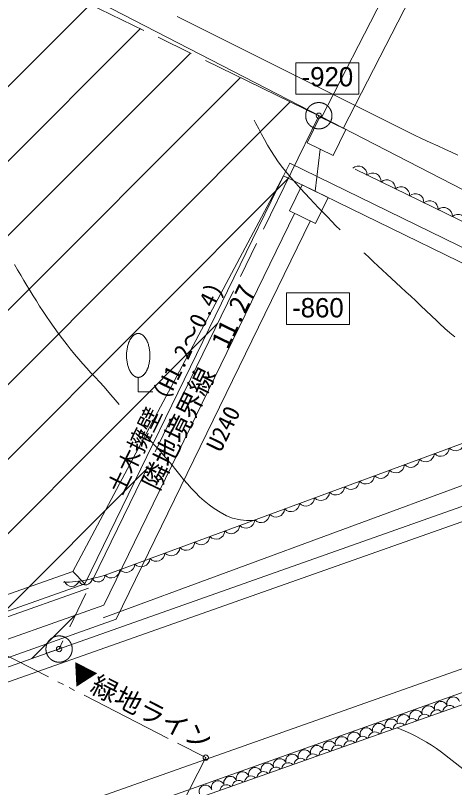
# Model space of a CAD drawing. Units: millimetres at full size, sheet at 1:200; details may follow other scales. Extents: x -40000 to 40000, y -27700 to 27700.
# Drawn here: x 12288 to 20638, y -8238 to 6428 of the extents above; entities that cross this region are included whole.
import ezdxf
from ezdxf.enums import TextEntityAlignment as Align

# ---------------------------------------------------------------- set-up
doc = ezdxf.new("R2010")
doc.units = ezdxf.units.MM
doc.header["$LTSCALE"] = 200
doc.header["$PDMODE"] = 32
doc.header["$PDSIZE"] = 100
doc.linetypes.add('CHAIN', pattern=[18.5, 12, -1.5, 3.5, -1.5])
doc.linetypes.add('DOUBLE_CHAIN2', pattern=[12.8, 9, -1, 0.6, -0.6, 0.6, -1])
for name, color, linetype, lineweight in [('0-0_通り芯', 33, 'Continuous', 18), ('0-3_外構１', 134, 'Continuous', 9), ('0-5_計画レベル', 134, 'Continuous', 9), ('0-9_雨水ルート', 134, 'Continuous', 9), ('C-0_Layer192', 8, 'Continuous', 18), ('C-C_寸法', 5, 'Continuous', 13), ('C-D_文字', 1, 'Continuous', 18)]:
    doc.layers.add(name, color=color, linetype=linetype, lineweight=lineweight)
doc.styles.add('HGｺﾞｼｯｸM', font='')
doc.styles.add('ＭＳ ゴシック', font='')
doc.styles.get('HGｺﾞｼｯｸM').set_extended_font_data('HGｺﾞｼｯｸM')
doc.styles.get('ＭＳ ゴシック').set_extended_font_data('MS Gothic')

msp = doc.modelspace()

# ---------------------------------------------------------------- linework, layer by layer
at = {"layer": '0-0_通り芯'}
for p, q in [((18115.8, 4499.1), (19837.8, 7856.2)), ((18519.3, 4283.5), (20251.6, 7655.1)), ((18074.1, 4500.7), (17832.9, 4006.3)), ((18568.4, 4259.5), (18074.1, 4500.7)), ((18327.3, 3765.2), (18568.4, 4259.5)), ((17832.9, 4006.3), (18327.3, 3765.2)), ((17985.6, 3088.4), (18080.1, 3885.8)), ((17506.6, 3623.2), (17387.9, 3379.9)), ((17506.6, 3623.2), (23397.9, 749.5)), ((17387.9, 3379.9), (17477.8, 3336.1)), ((17387.9, 3379.9), (23278.4, 506.6)), ((17738.4, 3208.9), (17497.3, 2714.6)), ((18232.8, 2967.8), (17738.4, 3208.9)), ((17991.6, 2473.5), (18232.8, 2967.8)), ((17497.3, 2714.6), (17991.6, 2473.5)), ((17892.8, 2521.7), (14204.2, -5040.1)), ((23068.5, -2089.9), (6057.6, -8097.5)), ((23153.8, -2346.9), (6875.4, -8095.8)), ((13377, -4133.9), (11263, -4880.5)), ((13377, -4133.9), (13607.2, -4370.7)), ((13607.2, -4370.7), (11239.6, -5206.9)), ((13679.2, -4451.4), (11232.2, -5315.6)), ((14204.2, -5040.1), (11177.5, -6109))]:
    msp.add_line(p, q, dxfattribs=at)
for points in [[(3471.9, 12037.9), (21637.3, 2686.3), (27295.2, 499.8), (35544.3, -1243.4), (38584.9, -1455.6)], [(13377, -4133.9), (17387.9, 3379.9), (13607.2, -4370.7)], [(17596.2, 2666.4), (13966.9, -4774), (11202.2, -5750.3)]]:
    msp.add_lwpolyline(points, dxfattribs=at)
at = {"layer": '0-3_外構１'}
for points in [[(18462.9, 2354.1), (18382.2, 2434.4), (18301, 2516.2), (18219.3, 2599.5), (18136.8, 2684.6), (18053.5, 2771.6), (17969.3, 2860.7), (17883.9, 2952.2), (17797.3, 3046.2), (17709.4, 3142.9), (17619.9, 3242.6), (17528.9, 3345.3), (17454.8, 3429.8), (17365.7, 3537.6), (17285.2, 3645.3), (17212.3, 3752.6), (17145.4, 3859.4), (17083.5, 3965.4), (17025.1, 4070.5), (16968.9, 4174.5), (16913.7, 4277.1), (16858.2, 4378.2), (16825.1, 4436.4)], [(20640.8, 322.4), (20548.6, 400.9), (20453, 484.7), (20353, 575.7), (20301.1, 624.6), (20197, 723.6), (20095.3, 819.7), (19995.9, 913.2), (19898.6, 1004.2), (19803.3, 1093.1), (19709.8, 1179.9), (19618, 1264.9), (19527.9, 1348.4), (19439.1, 1430.4), (19351.6, 1511.3), (19265.3, 1591.2), (19180, 1670.3), (19095.6, 1748.9), (19011.9, 1827.1), (18928.7, 1905.1), (18912.8, 1920.2)], [(14262.3, -962.7), (14185.3, -871.7), (14102.4, -775.3), (14066, -733.5), (13973.2, -628.7), (13886.2, -532.8), (13803.8, -443.2), (13724.5, -357.6), (13647, -273.4), (13570, -188.3), (13492.1, -99.7), (13411.9, -5.2), (13328.1, 97.6), (13270.4, 170.9), (13183.5, 284.2), (13101.5, 394.1), (13023.9, 501), (12950.3, 605.2), (12880.1, 707.2), (12813, 807.5), (12748.5, 906.4), (12686.1, 1004.4), (12625.3, 1101.8), (12565.7, 1199.2), (12506.9, 1297), (12448.3, 1395.5), (12389.5, 1495.2), (12330, 1596.5), (12269.4, 1699.9)], [(16812.5, -3163.6), (16679.2, -3163.4), (16566.6, -3152), (16537.3, -3147), (16415.1, -3123.6), (16300.8, -3079.6), (16298.1, -3078.1), (16178.9, -3010.1), (16069.8, -2939.7), (15969.5, -2867), (15876.7, -2792.2), (15790.4, -2715), (15709.4, -2635.6), (15632.3, -2554), (15558.1, -2470.2), (15485.5, -2384.2), (15413.4, -2296), (15340.5, -2205.6), (15265.7, -2113.1), (15187.8, -2018.3), (15105.6, -1921.5), (15017.8, -1822.5), (14928.2, -1726.5), (14836.4, -1629.2), (14752, -1537.4), (14673.7, -1449.6), (14665.5, -1440.2)], [(20199.6, -7435), (20102.1, -7374.8), (20003, -7317.6), (19902.2, -7263.5), (19799.9, -7212.6), (19696, -7164.8), (19546.3, -7100.7)], [(26449.6, -8956.6), (21601.5, -8186.1), (21495.9, -8166.8), (21391.5, -8144.7), (21340, -8132.2), (21289, -8118.6), (21238.5, -8103.8), (21188.8, -8087.6), (21139.7, -8070), (21115.5, -8060.5), (21091.4, -8050.6), (21067.6, -8040.3), (21044, -8029.5), (21020.7, -8018.3), (20997.5, -8006.5), (20963.1, -7987.9), (20929.3, -7968.2), (20895.9, -7947.5), (20862.9, -7926), (20830.3, -7903.7), (20798, -7880.7), (20389.7, -7564.5), (20295.5, -7498.3), (20199.6, -7435)]]:
    msp.add_lwpolyline(points, dxfattribs=at)
at = {"layer": '0-5_計画レベル'}
for p, q in [((16336.4, 5919.9), (16339.5, 5923)), ((18744.7, 3505.4), (21678.2, 2082.7)), ((13959.1, -5015.3), (24256.5, -1217)), ((13991, -4204.1), (21107.1, -1579.3))]:
    msp.add_line(p, q, dxfattribs=at)
for points in [[(15361, 6407.9), (15500.2, 6336.9), (19864.2, 4160.8)], [(19864.2, 4160.8), (20024.6, 4087), (20175.7, 4017.6), (20318.2, 3952.1), (20453, 3890.3), (20580.6, 3831.8), (20701.8, 3776.3)], [(12444.1, -8927.5), (25029, -4483.4), (25752.1, -4217.9)], [(13202.1, -4334.1), (13318.9, -4333.5), (13431.2, -4326.4), (13542.7, -4312.4), (13657.1, -4291.5), (13778, -4263.5), (13908.9, -4228.1), (13991, -4204.1)]]:
    msp.add_lwpolyline(points, dxfattribs=at)
msp.add_lwpolyline([(32084.1, -2681.5), (32145.1, -2428.5), (31837.1, -2480.5), (30124.1, -3016.5), (25099, -4898.4), (12603.9, -9340.1), (12676.9, -9526.1), (25138, -5126.4), (30187.1, -3224.5), (31839.1, -2735.5)], close=True, dxfattribs=at)
for centre, radius, start, end in [((18808.7, 3404.2), 163.1, 356.88938, 131.36495), ((19079.4, 3273), 163.1, 356.88938, 131.36495), ((19350, 3141.7), 163.1, 356.88938, 131.36495), ((19620.7, 3010.4), 163.1, 356.88938, 131.36495), ((19891.4, 2879.2), 163.1, 356.88938, 131.36495), ((20162, 2747.9), 163.1, 356.88938, 131.36495), ((20432.7, 2616.6), 163.1, 356.88938, 131.36495), ((20703.3, 2485.4), 163.1, 356.88938, 131.36495), ((20657.6, -1675.7), 165.1, 223.45988, 357.03448), ((20088.3, -1885.7), 165.1, 223.45988, 357.03448), ((20373, -1780.7), 165.1, 223.45988, 357.03448), ((19803.7, -1990.7), 165.1, 223.45988, 357.03448), ((19519, -2095.7), 165.1, 223.45988, 357.03448), ((18949.8, -2305.7), 165.1, 223.45988, 357.03448), ((19234.4, -2200.7), 165.1, 223.45988, 357.03448), ((18665.1, -2410.7), 165.1, 223.45988, 357.03448), ((18095.8, -2620.7), 165.1, 223.45988, 357.03448), ((18380.5, -2515.7), 165.1, 223.45988, 357.03448), ((17811.2, -2725.7), 165.1, 223.45988, 357.03448), ((17526.5, -2830.7), 165.1, 223.45988, 357.03448), ((16957.3, -3040.7), 165.1, 223.45988, 357.03448), ((17241.9, -2935.7), 165.1, 223.45988, 357.03448), ((16672.6, -3145.6), 165.1, 223.45988, 357.03448), ((16103.3, -3355.6), 165.1, 223.45988, 357.03448), ((16388, -3250.6), 165.1, 223.45988, 357.03448), ((15818.7, -3460.6), 165.1, 223.45988, 357.03448), ((15534, -3565.6), 165.1, 223.45988, 357.03448), ((14964.8, -3775.6), 165.1, 223.45988, 357.03448), ((15249.4, -3670.6), 165.1, 223.45988, 357.03448), ((14680.1, -3880.6), 165.1, 223.45988, 357.03448), ((14110.8, -4090.6), 165.1, 223.45988, 357.03448), ((14395.5, -3985.6), 165.1, 223.45988, 357.03448), ((13861.3, -4203.7), 129.7, 206.26698, 359.79323), ((13359.7, -4270.2), 147.3, 198.53739, 341.07607), ((13615.3, -4260.6), 129.7, 206.26698, 359.79323), ((20219, -6650.3), 125, 19.56923, 27.00601), ((20454.5, -6566.5), 125, 192.13245, 199.56923), ((20614.2, -6642.5), 125, 19.56923, 199.56923), ((20454.5, -6566.5), 125, 19.56923, 27.00601), ((20690.1, -6482.8), 125, 192.13245, 199.56923), ((20143.1, -6809.9), 125, 19.56949, 199.56898), ((19983.4, -6734), 125, 19.56923, 27.00601), ((20219, -6650.3), 125, 192.13245, 199.56923), ((20378.6, -6726.2), 125, 19.56923, 199.56923), ((20538.3, -6802.1), 125, 42.39031, 176.50375), ((19671.9, -6977.4), 125, 19.56949, 199.56898), ((19512.3, -6901.5), 125, 19.56923, 27.00601), ((19747.9, -6817.8), 125, 192.13245, 199.56923), ((19907.5, -6893.7), 125, 19.56923, 199.56923), ((19747.9, -6817.8), 125, 19.56923, 27.00601), ((19983.4, -6734), 125, 192.13245, 199.56923), ((20067.1, -6969.6), 125, 42.92216, 175.97191), ((20302.7, -6885.8), 125, 42.65597, 176.23809), ((19200.8, -7144.9), 125, 19.56923, 199.56923), ((19041.2, -7069), 125, 19.56923, 27.00601), ((19276.7, -6985.2), 125, 192.13245, 199.56923), ((19436.4, -7061.1), 125, 19.56923, 199.56923), ((19276.7, -6985.2), 125, 19.56923, 27.00601), ((19512.3, -6901.5), 125, 192.13245, 199.56923), ((19596, -7137.1), 125, 43.45615, 175.43791), ((19831.6, -7053.3), 125, 43.18888, 175.70518), ((18570.1, -7236.4), 125, 19.56923, 27.00601), ((18805.6, -7152.7), 125, 192.13245, 199.56923), ((18965.3, -7228.6), 125, 19.56907, 199.5694), ((18805.6, -7152.7), 125, 19.56923, 27.00601), ((19041.2, -7069), 125, 192.13245, 199.56923), ((19124.9, -7304.5), 125, 43.99237, 174.90169), ((19360.5, -7220.8), 125, 43.72398, 175.17008), ((18494.1, -7396.1), 125, 19.56923, 199.56923), ((18334.5, -7320.2), 125, 19.56923, 27.00601), ((18570.1, -7236.4), 125, 192.13245, 199.56923), ((18729.7, -7312.4), 125, 19.56923, 199.56923), ((18889.4, -7388.3), 125, 44.26134, 174.63272), ((18023, -7563.6), 125, 19.56907, 199.5694), ((17863.4, -7487.7), 125, 19.56923, 27.00601), ((18098.9, -7403.9), 125, 192.13245, 199.56923), ((18258.6, -7479.8), 125, 19.56923, 199.56923), ((18098.9, -7403.9), 125, 19.56923, 27.00601), ((18334.5, -7320.2), 125, 192.13245, 199.56923), ((18418.2, -7555.7), 125, 44.80105, 174.09302), ((18653.8, -7472), 125, 44.5309, 174.36317), ((17551.9, -7731), 125, 19.56923, 199.56923), ((17392.3, -7655.1), 125, 19.56923, 27.00601), ((17627.8, -7571.4), 125, 192.13245, 199.56923), ((17787.5, -7647.3), 125, 19.56923, 199.56923), ((17627.8, -7571.4), 125, 19.56923, 27.00601), ((17863.4, -7487.7), 125, 192.13245, 199.56923), ((17947.1, -7723.2), 125, 45.34317, 173.55089), ((18182.7, -7639.5), 125, 45.0718, 173.82226), ((16921.1, -7822.6), 125, 19.56923, 27.00601), ((17156.7, -7738.9), 125, 192.13245, 199.56923), ((17316.3, -7814.8), 125, 19.56923, 199.56923), ((17156.7, -7738.9), 125, 19.56923, 27.00601), ((17392.3, -7655.1), 125, 192.13245, 199.56923), ((17476, -7890.7), 125, 45.88779, 173.00627), ((17711.6, -7806.9), 125, 45.61516, 173.2789), ((16845.2, -7982.2), 125, 19.56949, 199.56898), ((16685.6, -7906.3), 125, 19.56923, 27.00601), ((16921.1, -7822.6), 125, 192.13245, 199.56923), ((17080.8, -7898.5), 125, 19.56907, 199.5694), ((17240.4, -7974.4), 125, 46.16107, 172.73299), ((16374.1, -8149.7), 125, 19.56923, 199.56923), ((16214.5, -8073.8), 125, 19.56923, 27.00601), ((16450, -7990.1), 125, 192.13245, 199.56923), ((16609.7, -8066), 125, 19.56923, 199.56923), ((16450, -7990.1), 125, 19.56923, 27.00601), ((16685.6, -7906.3), 125, 192.13245, 199.56923), ((16769.3, -8141.9), 125, 46.70961, 172.18445), ((17004.9, -8058.2), 125, 46.43501, 172.45906), ((15903, -8317.2), 125, 19.56907, 199.5694), ((15743.3, -8241.3), 125, 19.56923, 27.00601), ((15978.9, -8157.5), 125, 192.13245, 199.56923), ((16138.5, -8233.5), 125, 19.56923, 199.56923), ((15978.9, -8157.5), 125, 19.56923, 27.00601), ((16214.5, -8073.8), 125, 192.13245, 199.56923), ((16298.2, -8309.4), 125, 47.26087, 171.6332), ((16533.8, -8225.6), 125, 46.98489, 171.90917)]:
    msp.add_arc(centre, radius, start, end, dxfattribs=at)
at = {"layer": '0-9_雨水ルート'}
for points in [[(14506.2, 324.7), (14501.4, 318.9), (14496.7, 313), (14492, 306.8), (14487.4, 300.3), (14482.9, 293.7), (14478.5, 286.8), (14474.2, 279.7), (14470, 272.3), (14465.9, 264.8), (14461.9, 257.1), (14458, 249.2), (14454.2, 241.1), (14450.5, 232.8), (14446.9, 224.4), (14443.5, 215.8), (14440.2, 207), (14437, 198.2), (14431, 180.1), (14425.6, 161.5), (14420.7, 142.7), (14416.4, 123.5), (14412.6, 104.2), (14409.4, 84.8), (14406.7, 65.3), (14404.5, 46), (14402.8, 26.7), (14401.7, 7.6), (14401, -11.3), (14400.8, -29.9), (14401, -48.5), (14401.7, -67.3), (14402.8, -86.4), (14404.5, -105.7), (14406.7, -125.1), (14409.4, -144.6), (14412.6, -164), (14416.4, -183.3), (14420.7, -202.4), (14425.6, -221.3)], [(14623, 386.9), (14620.6, 386.8), (14618.1, 386.8), (14615.6, 386.6), (14613.1, 386.5), (14610.6, 386.2), (14608.1, 385.9), (14605.6, 385.6), (14603.1, 385.2), (14600.5, 384.7), (14598, 384.2), (14595.4, 383.6), (14592.9, 383), (14590.3, 382.3), (14587.8, 381.6), (14585.2, 380.8), (14582.6, 379.9), (14580, 379), (14577.4, 378), (14574.8, 377), (14572.3, 375.8), (14569.7, 374.7), (14567.1, 373.4), (14564.5, 372.1), (14561.9, 370.8), (14559.3, 369.4), (14556.7, 367.9), (14554.1, 366.3), (14551.5, 364.7), (14548.9, 363), (14546.4, 361.3), (14543.8, 359.5), (14541.2, 357.6), (14536.1, 353.7), (14531, 349.5), (14526, 345), (14521, 340.3), (14516, 335.3), (14511.1, 330.1), (14506.2, 324.7)], [(14735, 330.1), (14730.1, 335.3), (14725.1, 340.3), (14720.1, 345), (14715.1, 349.5), (14710, 353.7), (14704.9, 357.6), (14702.3, 359.5), (14699.7, 361.3), (14697.1, 363), (14694.6, 364.7), (14692, 366.3), (14689.4, 367.9), (14686.8, 369.4), (14684.2, 370.8), (14681.6, 372.1), (14679, 373.4), (14676.4, 374.7), (14673.8, 375.8), (14671.2, 377), (14668.7, 378), (14666.1, 379), (14663.5, 379.9), (14660.9, 380.8), (14658.3, 381.6), (14655.8, 382.3), (14653.2, 383), (14650.7, 383.6), (14648.1, 384.2), (14645.6, 384.7), (14643, 385.2), (14640.5, 385.6), (14638, 385.9), (14635.5, 386.2), (14633, 386.5), (14630.5, 386.6), (14628, 386.8), (14625.5, 386.8), (14623, 386.9)], [(14825.4, -202.4), (14829.7, -183.3), (14833.5, -164), (14836.7, -144.6), (14839.4, -125.1), (14841.6, -105.7), (14843.3, -86.4), (14844.4, -67.3), (14845.1, -48.5), (14845.3, -29.9), (14845.1, -11.3), (14844.4, 7.6), (14843.3, 26.7), (14841.6, 46), (14839.4, 65.3), (14836.7, 84.8), (14833.5, 104.2), (14829.7, 123.5), (14825.4, 142.7), (14820.5, 161.5), (14815.1, 180.1), (14809.1, 198.2), (14805.9, 207), (14802.6, 215.8), (14799.2, 224.4), (14795.6, 232.8), (14791.9, 241.1), (14788.1, 249.2), (14784.2, 257.1), (14780.2, 264.8), (14776.1, 272.3), (14771.9, 279.7), (14767.6, 286.8), (14763.1, 293.7), (14758.6, 300.3), (14754.1, 306.8), (14749.4, 313), (14744.7, 318.9), (14739.9, 324.7), (14735, 330.1)], [(14425.6, -221.3), (14431, -239.8), (14437, -257.9), (14440.2, -266.8), (14443.5, -275.5), (14446.9, -284.1), (14450.5, -292.6), (14454.2, -300.8), (14458, -308.9), (14461.9, -316.9), (14465.9, -324.6), (14470, -332.1), (14474.2, -339.4), (14478.5, -346.5), (14482.9, -353.4), (14487.4, -360.1), (14492, -366.5), (14496.7, -372.7), (14501.4, -378.7), (14506.2, -384.4), (14511.1, -389.9), (14516, -395.1), (14521, -400.1), (14526, -404.8), (14531, -409.2), (14536.1, -413.4), (14541.2, -417.4), (14543.8, -419.3), (14546.4, -421.1), (14548.9, -422.8), (14551.5, -424.5), (14554.1, -426.1), (14556.7, -427.6), (14559.3, -429.1), (14561.9, -430.6), (14564.5, -431.9), (14567.1, -433.2), (14569.7, -434.4), (14572.3, -435.6), (14574.8, -436.7)], [(14673.8, -435.6), (14676.4, -434.4), (14679, -433.2), (14681.6, -431.9), (14684.2, -430.6), (14686.8, -429.1), (14689.4, -427.6), (14692, -426.1), (14694.6, -424.5), (14697.1, -422.8), (14699.7, -421.1), (14702.3, -419.3), (14704.9, -417.4), (14710, -413.4), (14715.1, -409.2), (14720.1, -404.8), (14725.1, -400.1), (14730.1, -395.1), (14735, -389.9), (14739.9, -384.4), (14744.7, -378.7), (14749.4, -372.7), (14754.1, -366.5), (14758.6, -360.1), (14763.1, -353.4), (14767.6, -346.5), (14771.9, -339.4), (14776.1, -332.1), (14780.2, -324.6), (14784.2, -316.9), (14788.1, -308.9), (14791.9, -300.8), (14795.6, -292.6), (14799.2, -284.1), (14802.6, -275.5), (14805.9, -266.8), (14809.1, -257.9), (14815.1, -239.8), (14820.5, -221.3), (14825.4, -202.4)], [(14574.8, -436.7), (14577.4, -437.8), (14580, -438.8), (14582.6, -439.7), (14585.2, -440.6), (14587.8, -441.4), (14590.3, -442.1), (14592.9, -442.8), (14595.4, -443.4), (14598, -444), (14600.5, -444.5), (14603.1, -445), (14605.6, -445.4), (14608.1, -445.7), (14610.6, -446), (14613.1, -446.2), (14615.6, -446.4), (14618.1, -446.5), (14620.6, -446.6), (14623, -446.6), (14625.5, -446.6), (14628, -446.5), (14630.5, -446.4), (14633, -446.2), (14635.5, -446), (14638, -445.7), (14640.5, -445.4), (14643, -445), (14645.6, -444.5), (14648.1, -444), (14650.7, -443.4), (14653.2, -442.8), (14655.8, -442.1), (14658.3, -441.4), (14660.9, -440.6), (14663.5, -439.7), (14666.1, -438.8), (14668.7, -437.8), (14671.2, -436.7), (14673.8, -435.6)], [(14623, -446.6), (14623, -724.5), (14900.9, -724.5)]]:
    msp.add_lwpolyline(points, dxfattribs=at)
at = {"layer": 'C-0_Layer192', "color": 1, "linetype": 'CHAIN'}
for p, q in [((18056.6, 4522.7), (-4412.7, 15483)), ((18056.6, 4522.7), (13116.7, -5604.5)), ((5889.1, -8157), (13116.7, -5604.5))]:
    msp.add_line(p, q, dxfattribs=at)
at = {"layer": 'C-0_Layer192'}
for p, q in [((1276.1, -5794.9), (13712.7, 6641.6)), ((2211.4, -6273.9), (14663.2, 6177.9)), ((3146.7, -6752.8), (15613.8, 5714.3)), ((4082, -7231.7), (16564.3, 5250.6)), ((5017.3, -7710.6), (17514.9, 4786.9)), ((6037.6, -8104.6), (17477.4, 3335.3)), ((8223.9, -7332.4), (16130.6, 574.3)), ((10410.3, -6560.3), (14783.8, -2186.7)), ((12596.6, -5788.2), (13437.1, -4947.7))]:
    msp.add_line(p, q, dxfattribs=at)
at = {"layer": 'C-0_Layer192', "color": 134, "linetype": 'DOUBLE_CHAIN2', "lineweight": 9}
msp.add_lwpolyline([(15194.3, -7304.2), (-1942.4, 1470.4), (-9370.1, 4546.2)], dxfattribs=at)
at = {"layer": 'C-0_Layer192', "color": 1, "linetype": 'CHAIN'}
for centre in [(18056.7, 4522.9), (13117.8, -5607.2)]:
    msp.add_circle(centre, 250, dxfattribs=at)
at = {"layer": 'C-0_Layer192', "color": 5}
msp.add_point((18056.7, 4522.9), dxfattribs=at)
at = {"layer": 'C-0_Layer192', "color": 1}
msp.add_point((13117.8, -5607.2), dxfattribs=at)
at = {"layer": 'C-C_寸法'}
for q in [(15372.3, -7395.4), (13627.6, -12119.3)]:
    msp.add_line((15906.4, -7668.8), q, dxfattribs=at)
msp.add_point((15906.4, -7668.8), dxfattribs=at)
at = {"layer": 'C-D_文字'}
for points in [[(17619.7, 4929.4), (18819.7, 4929.4), (18819.7, 5529.4), (17619.7, 5529.4)], [(17440.1, 558.1), (18640.1, 558.1), (18640.1, 1158.1), (17440.1, 1158.1)]]:
    msp.add_lwpolyline(points, close=True, dxfattribs=at)
msp.add_point((18056.7, 4522.9), dxfattribs=at)

# ---------------------------------------------------------------- texts
at = {"layer": '0-0_通り芯', "color": 7, "style": 'ＭＳ ゴシック'}
msp.add_text('US-24B+G T6', height=1.472, rotation=60.428, dxfattribs=at).set_placement((18194.9, 5749.9), align=Align.BOTTOM_LEFT)
at = {"layer": '0-0_通り芯', "color": 1, "style": 'ＭＳ ゴシック'}
for s, p in [('土木擁壁（H1.2～0.4)', (14401.6, -2742.3)), ('U240', (16278.7, -1927.8))]:
    msp.add_text(s, height=322.6, rotation=63.997, dxfattribs=at).set_placement(p, align=Align.BOTTOM_LEFT)
at = {"layer": '0-3_外構１', "color": 7, "style": 'ＭＳ ゴシック'}
for s, rotation, p in [('37', 315.673, (18468.9, 2378)), ('38', 310.321, (14268.6, -941))]:
    msp.add_text(s, height=2.03, rotation=rotation, dxfattribs=at).set_placement(p, align=Align.BOTTOM_LEFT)
at = {"layer": 'C-C_寸法', "color": 1, "style": 'ＭＳ ゴシック'}
msp.add_text('隣地境界線\u300011.27', height=366.6, rotation=63.986, dxfattribs=at).set_placement((15104, -2669.9), align=Align.BOTTOM_LEFT)
at = {"layer": 'C-D_文字', "style": 'HGｺﾞｼｯｸM'}
for s, p in [('-920', (17729, 4970.1)), ('-860', (17548.9, 582.9))]:
    msp.add_text(s, height=366.6, dxfattribs=at).set_placement(p, align=Align.BOTTOM_LEFT)
at = {"layer": 'C-D_文字', "style": 'ＭＳ ゴシック'}
msp.add_text('▼緑地ライン', height=366.6, rotation=332.886, dxfattribs=at).set_placement((13189.6, -6277.7), align=Align.BOTTOM_LEFT)

doc.saveas('drawing.dxf')
